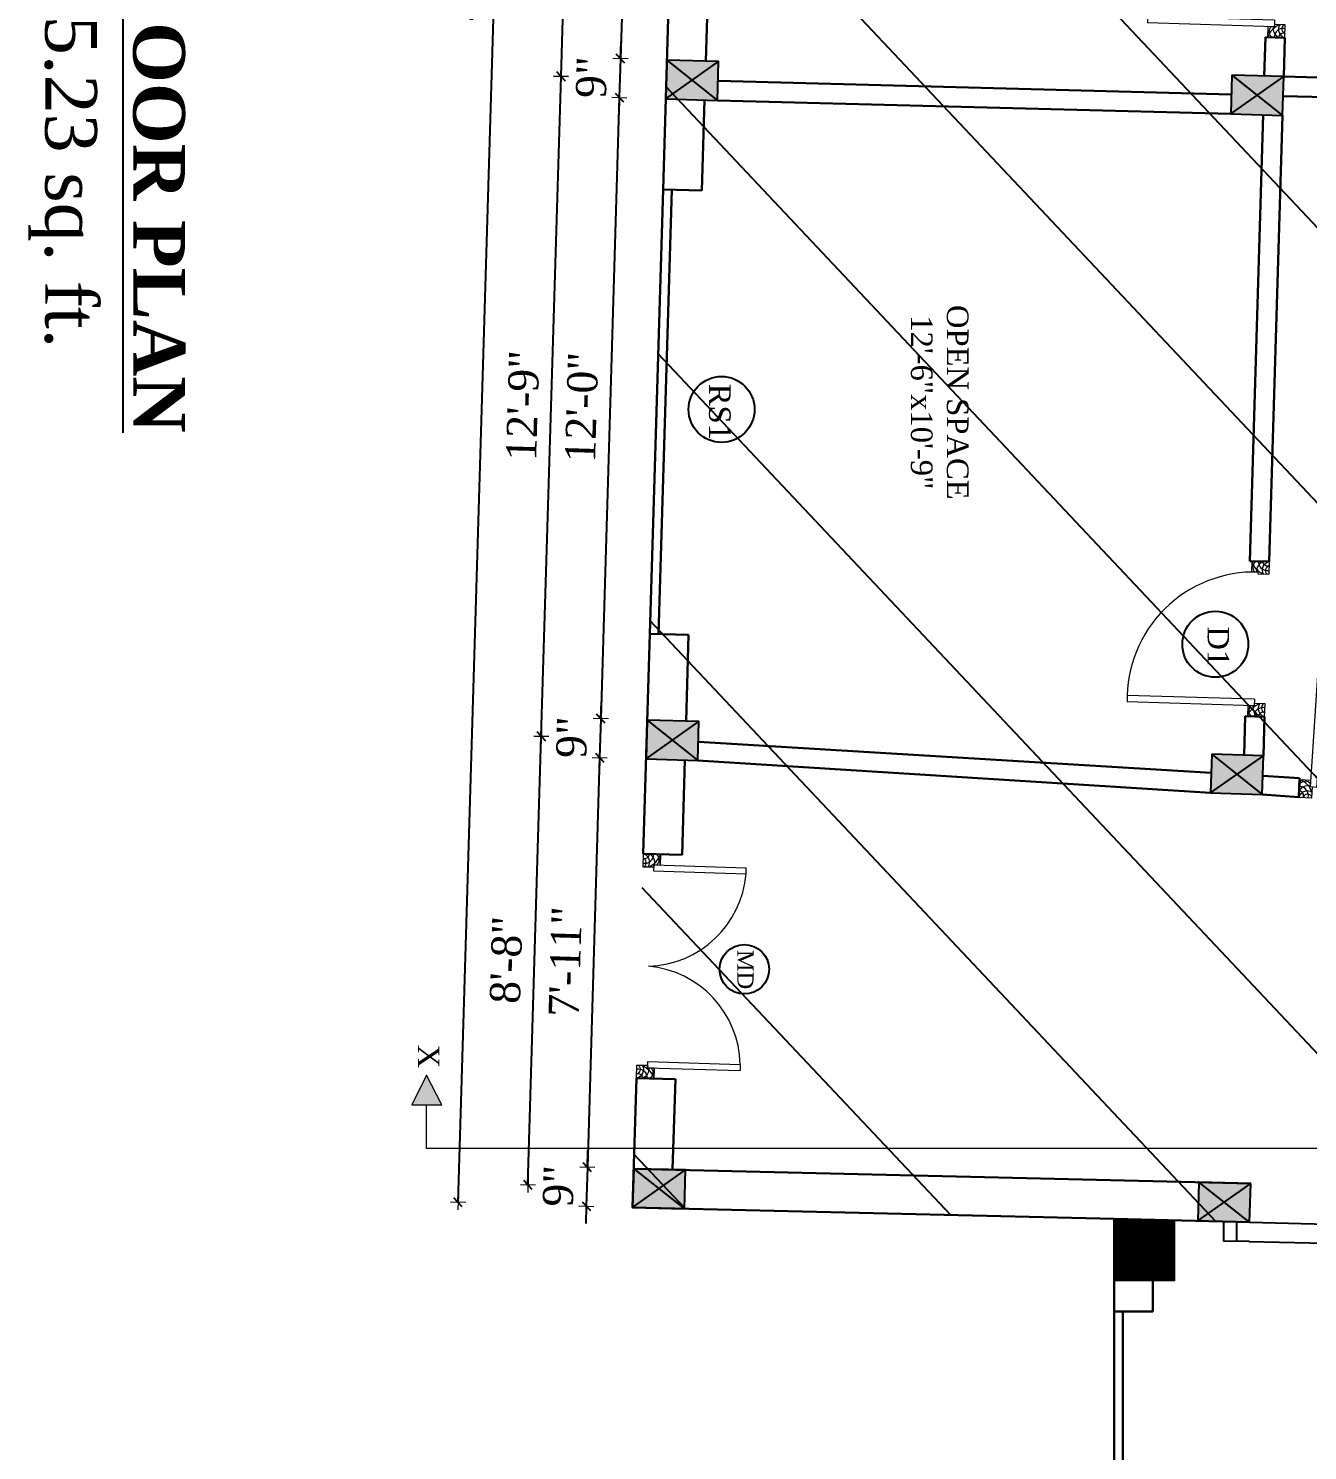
# Model space of a CAD drawing. Header units: inches. Extents: x 4069 to 291496, y -47643 to 12535.
# Drawn here: x 135629 to 135925.5, y -18787.4 to -18457.8 of the extents above; entities that cross this region are included whole.
import ezdxf

# ---------------------------------------------------------------- set-up
doc = ezdxf.new("R2010")
doc.units = ezdxf.units.IN
doc.header["$LTSCALE"] = 5
doc.header["$MEASUREMENT"] = 0
for name, color, linetype, lineweight in [('A-WALL', 7, 'Continuous', 9), ('Dimension', 7, 'Continuous', 18), ('DOOR', 62, 'Continuous', 0)]:
    doc.layers.add(name, color=color, linetype=linetype, lineweight=lineweight)
doc.layers.add('dim line', color=7, linetype='Continuous', lineweight=15, true_color=0xfab2b2)
doc.layers.add('TEXT', color=6, linetype='Continuous')
doc.layers.add('WALL', color=7, linetype='Continuous')
doc.styles.add('ordinary', font='times.ttf')
doc.dimstyles.new('Copy of 96', dxfattribs={"dimtxt": 7, "dimasz": 4, "dimexe": 0.5, "dimexo": 0.5, "dimgap": 3, "dimtad": 1, "dimdec": 1, "dimzin": 11, "dimdsep": 46, "dimlunit": 4, "dimtxsty": 'ordinary', "dimblk": 'OBLIQUE', "dimcen": 0.09, "dimse1": 1, "dimse2": 1, "dimclrt": 6, "dimazin": 0, "dimtfac": 1, "dimtdec": 1, "dimtix": 1, "dimtmove": 2, "dimatfit": 3, "dimldrblk": 'leader', "dimfxl": 0.5, "dimfxlon": 1, "dimtolj": 1, "dimtzin": 0, "dimarcsym": 0})

# ---------------------------------------------------------------- blocks, each defined once
blk = doc.blocks.new('C1a')
at = {"color": 1, "ltscale": 5}
for p, q in [((18657.75, 4625.76), (18648.75, 4625.76)), ((18648.75, 4625.76), (18648.82, 4613.76)), ((18657.82, 4613.76), (18657.75, 4625.76)), ((18648.82, 4613.76), (18657.82, 4613.76))]:
    blk.add_line(p, q, dxfattribs=at)
blk = doc.blocks.new('A$C27B36B59')
at = {"layer": 'DOOR'}
for p, q in [((0, 4), (0, 0)), ((2.5, 4), (0, 4)), ((2.5, 2.5), (2.5, 4)), ((0, 0), (3, 0)), ((3, 2.5), (2.5, 2.5)), ((3, 0), (3, 2.5))]:
    blk.add_line(p, q, dxfattribs=at)
for centre, radius, start, end in [((-1.4, -0.54), 4.75, 22.1411, 72.838), ((1.34, 2.09), 1.64, 45.138, 144.8948), ((2.21, 0.3), 2.49, 83.3149, 152.658), ((0.13, 0.37), 2.05, 349.4875, 93.6805), ((1.96, -0.47), 2.01, 58.7447, 166.495), ((-0.06, 0.32), 1.13, 343.542, 86.947), ((2.08, -0.4), 1.17, 38.2816, 160.1519)]:
    blk.add_arc(centre, radius, start, end, dxfattribs=at)
blk = doc.blocks.new('D2')
at = {"layer": 'DOOR'}
for p, q in [((74473.95, 24047.59), (74473.95, 24018.09)), ((74473.95, 24047.59), (74475.45, 24047.59)), ((74475.45, 24047.59), (74475.45, 24018.13))]:
    blk.add_line(p, q, dxfattribs=at)
blk.add_arc((74473.95, 24047.59), 29.5, 180, 272.9146, dxfattribs=at)
at = {"layer": 'DOOR', "xscale": -1, "rotation": 180}
blk.add_blockref('A$C27B36B59', (74441.95, 24050.09), dxfattribs=at)
at = {"layer": 'DOOR', "rotation": 180}
blk.add_blockref('A$C27B36B59', (74477.95, 24050.09), dxfattribs=at)
blk = doc.blocks.new('x-x')
at = {"ltscale": 5}
for points in [[(11364.03, -701.52), (11364.03, -694.51), (11357.15, -698.09)], [(11364.03, -1135.52), (11364.03, -1128.51), (11357.15, -1132.09)]]:
    blk.add_hatch(color=256, dxfattribs=at).paths.add_polyline_path(points)
for p, q in [((11364.03, -694.51), (11357.15, -698.09)), ((11364.03, -701.52), (11364.03, -694.51)), ((11357.15, -698.09), (11364.03, -701.52)), ((11374.13, -698.09), (11364.03, -698.09)), ((11374.13, -698.09), (11374.13, -1132.09)), ((11364.03, -1128.51), (11357.15, -1132.09)), ((11364.03, -1135.52), (11364.03, -1128.51)), ((11357.15, -1132.09), (11364.03, -1135.52)), ((11374.13, -1132.09), (11364.03, -1132.09))]:
    blk.add_line(p, q, dxfattribs=at)
at = {"layer": 'A-WALL', "color": 1, "ltscale": 5}
blk.add_line((11374.13, -1120.09), (11374.13, -1132.09), dxfattribs=at)
at = {"layer": 'TEXT', "style": 'ordinary'}
for p in [(11350.08, -700.97), (11350.08, -1134.1)]:
    blk.add_text('X', height=5, dxfattribs=at).set_placement(p)
blk = doc.blocks.new('oblique')
at = {"color": 0, "lineweight": -2}
blk.add_line((0.25, 0.25), (-0.25, -0.25), dxfattribs=at)
at = {"layer": 'dim line', "lineweight": 9}
for p, q in [((-0.4375, 0), (0.4375, 0)), ((0, 0.4375), (0, -0.4375))]:
    blk.add_line(p, q, dxfattribs=at)
blk = doc.blocks.new('*D3836')
at = {"layer": 'A-WALL', "color": 0, "lineweight": -2, "ltscale": 50, "transparency": 16777216}
blk.add_line((135744.8, -18725.82), (135747.9, -18621.87), dxfattribs=at)
at = {"layer": 'Defpoints', "color": 0, "ltscale": 50, "transparency": 16777216}
for p in [(135747.9, -18621.87), (135772.31, -18622.6), (135769.2, -18726.55)]:
    blk.add_point(p, dxfattribs=at)
at = {"layer": 'A-WALL', "color": 0, "lineweight": -2, "ltscale": 50, "transparency": 16777216, "xscale": 4, "yscale": 4, "zscale": 4}
for p, rotation in [((135747.9, -18621.87), 88.2899854281443), ((135744.8, -18725.82), 268.2899854281443)]:
    blk.add_blockref('oblique', p, dxfattribs=dict(at, rotation=rotation))
at = {"layer": 'A-WALL', "color": 6, "ltscale": 50, "transparency": 16777216, "insert": (135739.79, -18673.65), "char_height": 7, "attachment_point": 5, "rotation": 88.29, "style": 'ordinary'}
blk.add_mtext('\\A1;8\'-8"', dxfattribs=at)
blk = doc.blocks.new('_OBLIQUE')
at = {"color": 0, "linetype": 'ByBlock'}
blk.add_line((-0.5, -0.5), (0.5, 0.5), dxfattribs=at)
blk = doc.blocks.new('leader')
at = {"layer": 'Dimension'}
for p, q in [((0, -4.328), (0, 4.328)), ((-4.424, 0), (4.424, 0))]:
    blk.add_line(p, q, dxfattribs=at)
blk = doc.blocks.new('*D3837')
at = {"layer": 'A-WALL', "color": 0, "lineweight": -2, "ltscale": 50, "transparency": 16777216}
blk.add_line((135747.9, -18621.87), (135752.47, -18468.94), dxfattribs=at)
at = {"layer": 'Defpoints', "color": 0, "ltscale": 50, "transparency": 16777216}
for p in [(135752.47, -18468.94), (135776.87, -18469.67), (135772.31, -18622.6)]:
    blk.add_point(p, dxfattribs=at)
at = {"layer": 'A-WALL', "color": 0, "lineweight": -2, "ltscale": 50, "transparency": 16777216, "xscale": 4, "yscale": 4, "zscale": 4}
for p, rotation in [((135752.47, -18468.94), 88.28998542889354), ((135747.9, -18621.87), 268.2899854288935)]:
    blk.add_blockref('oblique', p, dxfattribs=dict(at, rotation=rotation))
at = {"layer": 'A-WALL', "color": 6, "ltscale": 50, "transparency": 16777216, "insert": (135743.62, -18545.21), "char_height": 7, "attachment_point": 5, "rotation": 88.29, "style": 'ordinary'}
blk.add_mtext('\\A1;12\'-9"', dxfattribs=at)
blk = doc.blocks.new('*D3838')
at = {"layer": 'A-WALL', "color": 0, "lineweight": -2, "ltscale": 50, "transparency": 16777216}
blk.add_line((135752.47, -18468.94), (135756.95, -18319), dxfattribs=at)
at = {"layer": 'Defpoints', "color": 0, "ltscale": 50, "transparency": 16777216}
for p in [(135756.95, -18319), (135781.35, -18319.73), (135776.87, -18469.67)]:
    blk.add_point(p, dxfattribs=at)
at = {"layer": 'A-WALL', "color": 0, "lineweight": -2, "ltscale": 50, "transparency": 16777216, "xscale": 4, "yscale": 4, "zscale": 4}
for p, rotation in [((135756.95, -18319), 88.28998542889354), ((135752.47, -18468.94), 268.2899854288935)]:
    blk.add_blockref('oblique', p, dxfattribs=dict(at, rotation=rotation))
at = {"layer": 'A-WALL', "color": 6, "ltscale": 50, "transparency": 16777216, "insert": (135748.15, -18393.78), "char_height": 7, "attachment_point": 5, "rotation": 88.29, "style": 'ordinary'}
blk.add_mtext('\\A1;12\'-6"', dxfattribs=at)
blk = doc.blocks.new('*D3700')
at = {"layer": 'A-WALL', "color": 0, "lineweight": -2, "ltscale": 50, "transparency": 16777216}
blk.add_line((135728.62, -18729.84), (135745.72, -18157.1), dxfattribs=at)
at = {"layer": 'Defpoints', "color": 0, "ltscale": 50, "transparency": 16777216}
for p in [(135745.72, -18157.1), (135786.17, -18158.31), (135769.07, -18731.05)]:
    blk.add_point(p, dxfattribs=at)
at = {"layer": 'A-WALL', "color": 0, "lineweight": -2, "ltscale": 50, "transparency": 16777216, "xscale": 4, "yscale": 4, "zscale": 4}
for p, rotation in [((135745.72, -18157.1), 88.28998542889354), ((135728.62, -18729.84), 268.2899854288935)]:
    blk.add_blockref('oblique', p, dxfattribs=dict(at, rotation=rotation))
at = {"layer": 'A-WALL', "color": 6, "ltscale": 50, "transparency": 16777216, "insert": (135730.61, -18443.27), "char_height": 7, "attachment_point": 5, "rotation": 88.29, "style": 'ordinary'}
blk.add_mtext('\\A1;48\'-0"', dxfattribs=at)
blk = doc.blocks.new('*D3706')
at = {"layer": 'A-WALL', "color": 0, "lineweight": -2, "ltscale": 50, "transparency": 16777216}
blk.add_line((135770.46, -18323.91), (135766.25, -18464.85), dxfattribs=at)
at = {"layer": 'Defpoints', "color": 0, "ltscale": 50, "transparency": 16777216}
for p in [(135781.21, -18324.23), (135766.25, -18464.85), (135777.01, -18465.17)]:
    blk.add_point(p, dxfattribs=at)
at = {"layer": 'A-WALL', "color": 0, "lineweight": -2, "ltscale": 50, "transparency": 16777216, "xscale": 4, "yscale": 4, "zscale": 4}
for p, rotation in [((135770.46, -18323.91), 88.28998542889352), ((135766.25, -18464.85), 268.2899854288935)]:
    blk.add_blockref('oblique', p, dxfattribs=dict(at, rotation=rotation))
at = {"layer": 'A-WALL', "color": 6, "ltscale": 50, "transparency": 16777216, "insert": (135761.79, -18394.18), "char_height": 7, "attachment_point": 5, "rotation": 88.29, "style": 'ordinary'}
blk.add_mtext('\\A1;11\'-9"', dxfattribs=at)
blk = doc.blocks.new('*D3707')
at = {"layer": 'A-WALL', "color": 0, "lineweight": -2, "ltscale": 50, "transparency": 16777216}
for p, q in [((135766.25, -18464.85), (135766.37, -18460.85)), ((135766.25, -18464.85), (135765.98, -18473.84)), ((135765.98, -18473.84), (135765.86, -18477.84))]:
    blk.add_line(p, q, dxfattribs=at)
at = {"layer": 'Defpoints', "color": 0, "ltscale": 50, "transparency": 16777216}
for p in [(135777.01, -18465.17), (135765.98, -18473.84), (135776.74, -18474.16)]:
    blk.add_point(p, dxfattribs=at)
at = {"layer": 'A-WALL', "color": 0, "lineweight": -2, "ltscale": 50, "transparency": 16777216, "xscale": 4, "yscale": 4, "zscale": 4}
for p, rotation in [((135766.25, -18464.85), 268.2899854288935), ((135765.98, -18473.84), 88.28998542889354)]:
    blk.add_blockref('oblique', p, dxfattribs=dict(at, rotation=rotation))
at = {"layer": 'A-WALL', "color": 6, "ltscale": 50, "transparency": 16777216, "insert": (135759.55, -18469.15), "char_height": 7, "attachment_point": 5, "rotation": 88.29, "style": 'ordinary'}
blk.add_mtext('\\A1;9"', dxfattribs=at)
blk = doc.blocks.new('*D3708')
at = {"layer": 'A-WALL', "color": 0, "lineweight": -2, "ltscale": 50, "transparency": 16777216}
blk.add_line((135765.98, -18473.84), (135761.69, -18617.78), dxfattribs=at)
at = {"layer": 'Defpoints', "color": 0, "ltscale": 50, "transparency": 16777216}
for p in [(135776.74, -18474.16), (135761.69, -18617.78), (135772.44, -18618.1)]:
    blk.add_point(p, dxfattribs=at)
at = {"layer": 'A-WALL', "color": 0, "lineweight": -2, "ltscale": 50, "transparency": 16777216, "xscale": 4, "yscale": 4, "zscale": 4}
for p, rotation in [((135765.98, -18473.84), 88.28998542889352), ((135761.69, -18617.78), 268.2899854288935)]:
    blk.add_blockref('oblique', p, dxfattribs=dict(at, rotation=rotation))
at = {"layer": 'A-WALL', "color": 6, "ltscale": 50, "transparency": 16777216, "insert": (135757.28, -18545.62), "char_height": 7, "attachment_point": 5, "rotation": 88.29, "style": 'ordinary'}
blk.add_mtext('\\A1;12\'-0"', dxfattribs=at)
blk = doc.blocks.new('*D3709')
at = {"layer": 'A-WALL', "color": 0, "lineweight": -2, "ltscale": 50, "transparency": 16777216}
for p, q in [((135761.69, -18617.78), (135761.81, -18613.78)), ((135761.69, -18617.78), (135761.42, -18626.78)), ((135761.42, -18626.78), (135761.3, -18630.77))]:
    blk.add_line(p, q, dxfattribs=at)
at = {"layer": 'Defpoints', "color": 0, "ltscale": 50, "transparency": 16777216}
for p in [(135772.44, -18618.1), (135761.42, -18626.78), (135772.17, -18627.1)]:
    blk.add_point(p, dxfattribs=at)
at = {"layer": 'A-WALL', "color": 0, "lineweight": -2, "ltscale": 50, "transparency": 16777216, "xscale": 4, "yscale": 4, "zscale": 4}
for p, rotation in [((135761.69, -18617.78), 268.2899854288935), ((135761.42, -18626.78), 88.28998542889354)]:
    blk.add_blockref('oblique', p, dxfattribs=dict(at, rotation=rotation))
at = {"layer": 'A-WALL', "color": 6, "ltscale": 50, "transparency": 16777216, "insert": (135754.98, -18622.08), "char_height": 7, "attachment_point": 5, "rotation": 88.29, "style": 'ordinary'}
blk.add_mtext('\\A1;9"', dxfattribs=at)
blk = doc.blocks.new('*D3710')
at = {"layer": 'A-WALL', "color": 0, "lineweight": -2, "ltscale": 50, "transparency": 16777216}
blk.add_line((135761.42, -18626.78), (135758.58, -18721.73), dxfattribs=at)
at = {"layer": 'Defpoints', "color": 0, "ltscale": 50, "transparency": 16777216}
for p in [(135772.17, -18627.1), (135758.58, -18721.73), (135769.34, -18722.05)]:
    blk.add_point(p, dxfattribs=at)
at = {"layer": 'A-WALL', "color": 0, "lineweight": -2, "ltscale": 50, "transparency": 16777216, "xscale": 4, "yscale": 4, "zscale": 4}
for p, rotation in [((135761.42, -18626.78), 88.28998542889352), ((135758.58, -18721.73), 268.2899854288935)]:
    blk.add_blockref('oblique', p, dxfattribs=dict(at, rotation=rotation))
at = {"layer": 'A-WALL', "color": 6, "ltscale": 50, "transparency": 16777216, "insert": (135753.43, -18674.06), "char_height": 7, "attachment_point": 5, "rotation": 88.29, "style": 'ordinary'}
blk.add_mtext('\\A1;7\'-11"', dxfattribs=at)
blk = doc.blocks.new('*D3857')
at = {"layer": 'A-WALL', "color": 0, "lineweight": -2, "ltscale": 50, "transparency": 16777216}
for p, q in [((135758.58, -18721.73), (135758.7, -18717.73)), ((135758.58, -18721.73), (135758.31, -18730.73)), ((135758.31, -18730.73), (135758.19, -18734.73))]:
    blk.add_line(p, q, dxfattribs=at)
at = {"layer": 'Defpoints', "color": 0, "ltscale": 50, "transparency": 16777216}
for p in [(135769.34, -18722.05), (135758.31, -18730.73), (135769.07, -18731.05)]:
    blk.add_point(p, dxfattribs=at)
at = {"layer": 'A-WALL', "color": 0, "lineweight": -2, "ltscale": 50, "transparency": 16777216, "xscale": 4, "yscale": 4, "zscale": 4}
for p, rotation in [((135758.58, -18721.73), 268.2899854288935), ((135758.31, -18730.73), 88.28998542889354)]:
    blk.add_blockref('oblique', p, dxfattribs=dict(at, rotation=rotation))
at = {"layer": 'A-WALL', "color": 6, "ltscale": 50, "transparency": 16777216, "insert": (135751.88, -18726.03), "char_height": 7, "attachment_point": 5, "rotation": 88.29, "style": 'ordinary'}
blk.add_mtext('\\A1;9"', dxfattribs=at)

msp = doc.modelspace()

# ---------------------------------------------------------------- hatches: boundary and pattern name
at = {"layer": 'A-WALL', "ltscale": 5}
h = msp.add_hatch(dxfattribs=at)
h.set_pattern_fill('ANSI31', color=256, angle=270)
h.set_pattern_definition([(315, (134390.9387, 5797.67281), (0.08838834765, 0.08838834765), [])])
h.paths.add_polyline_path([(135894.65985, -18734.02632), (135880.65985, -18734.02632), (135880.65985, -18748.02632), (135894.65985, -18748.02632)])
at = {"layer": 'WALL', "linetype": 'ByBlock', "ltscale": 5, "true_color": 0xf8991e}
h = msp.add_hatch(dxfattribs=at)
h.set_pattern_fill('ANSI31', color=30, scale=350, angle=268.2899854)
h.set_pattern_definition([(313.29, (138562.37, -11794.013), (31.8453, 29.999), [])])
h.paths.add_polyline_path([(135786.16692, -18158.30506), (136118.28928, -18360.22694), (136106.97956, -18739.05816), (135775.06538, -18731.22892), (135769.06805, -18731.04988)])
h = msp.add_hatch(color=30, dxfattribs=at)
h.dxf.hatch_style = 1
h.paths.add_polyline_path([(135782.86879, -18469.84529), (135777.00575, -18465.16825), (135776.73718, -18474.16424)])
h.paths.add_polyline_path([(135776.73718, -18474.16424), (135788.73183, -18474.52233), (135782.86879, -18469.84529)])
h.paths.add_polyline_path([(135782.86879, -18469.84529), (135788.73183, -18474.52233), (135789.0004, -18465.52634)])
h.paths.add_polyline_path([(135789.0004, -18465.52634), (135777.00575, -18465.16825), (135782.86879, -18469.84529)])
h = msp.add_hatch(color=30, dxfattribs=at)
h.dxf.hatch_style = 1
h.paths.add_polyline_path([(135913.82339, -18473.32111), (135907.96034, -18468.64407), (135907.69178, -18477.64006)])
h.paths.add_polyline_path([(135907.69178, -18477.64006), (135919.68643, -18477.99815), (135913.82339, -18473.32111)])
h.paths.add_polyline_path([(135913.82339, -18473.32111), (135919.68643, -18477.99815), (135919.955, -18469.00216)])
h.paths.add_polyline_path([(135919.955, -18469.00216), (135907.96034, -18468.64407), (135913.82339, -18473.32111)])
h = msp.add_hatch(color=30, dxfattribs=at)
h.dxf.hatch_style = 1
h.paths.add_polyline_path([(135778.30312, -18622.77716), (135772.44008, -18618.10011), (135772.17151, -18627.09611)])
h.paths.add_polyline_path([(135772.17151, -18627.09611), (135784.16617, -18627.4542), (135778.30312, -18622.77716)])
h.paths.add_polyline_path([(135778.30312, -18622.77716), (135784.16617, -18627.4542), (135784.43474, -18618.45821)])
h.paths.add_polyline_path([(135784.43474, -18618.45821), (135772.44008, -18618.10011), (135778.30312, -18622.77716)])
h = msp.add_hatch(color=30, dxfattribs=at)
h.dxf.hatch_style = 1
h.paths.add_polyline_path([(135909.12582, -18630.67125), (135903.26277, -18625.99421), (135902.99421, -18634.9902)])
h.paths.add_polyline_path([(135902.99421, -18634.9902), (135914.98886, -18635.34829), (135909.12582, -18630.67125)])
h.paths.add_polyline_path([(135909.12582, -18630.67125), (135914.98886, -18635.34829), (135915.25743, -18626.3523)])
h.paths.add_polyline_path([(135915.25743, -18626.3523), (135903.26277, -18625.99421), (135909.12582, -18630.67125)])
h = msp.add_hatch(color=30, dxfattribs=at)
h.dxf.hatch_style = 1
h.paths.add_polyline_path([(135769.06805, -18731.04988), (135775.20077, -18726.69395), (135769.33662, -18722.05371)])
h.paths.add_polyline_path([(135769.06805, -18731.04988), (135781.06491, -18731.33419), (135775.20077, -18726.69395)])
h.paths.add_polyline_path([(135781.06491, -18731.33419), (135781.33348, -18722.33803), (135775.20077, -18726.69395)])
h.paths.add_polyline_path([(135775.20077, -18726.69395), (135781.33348, -18722.33803), (135769.33662, -18722.05371)])
h = msp.add_hatch(color=30, dxfattribs=at)
h.dxf.hatch_style = 1
h.paths.add_polyline_path([(135900.03375, -18734.15368), (135906.16647, -18729.79776), (135900.30233, -18725.15752)])
h.paths.add_polyline_path([(135900.03375, -18734.15368), (135912.03061, -18734.438), (135906.16647, -18729.79776)])
h.paths.add_polyline_path([(135912.03061, -18734.438), (135912.29919, -18725.44183), (135906.16647, -18729.79776)])
h.paths.add_polyline_path([(135906.16647, -18729.79776), (135912.29919, -18725.44183), (135900.30233, -18725.15752)])

# ---------------------------------------------------------------- linework, layer by layer
at = {"color": 1, "ltscale": 5}
for p, q in [((135776.73718, -18474.16424), (135789.0004, -18465.52634)), ((135777.00575, -18465.16825), (135788.73183, -18474.52233)), ((135907.69178, -18477.64006), (135919.955, -18469.00216)), ((135907.96034, -18468.64407), (135919.68643, -18477.99815)), ((135772.17151, -18627.09611), (135784.43474, -18618.45821)), ((135772.44008, -18618.10011), (135784.16617, -18627.4542)), ((135902.99421, -18634.9902), (135915.25743, -18626.3523)), ((135903.26277, -18625.99421), (135914.98886, -18635.34829)), ((135769.06805, -18731.04988), (135781.33348, -18722.33803)), ((135769.33662, -18722.05371), (135781.06491, -18731.33419)), ((135900.03375, -18734.15368), (135912.29919, -18725.44183)), ((135912.03061, -18734.438), (135900.30233, -18725.15752))]:
    msp.add_line(p, q, dxfattribs=at)
at = {"layer": 'A-WALL', "lineweight": 30}
for p, q in [((135777.6324, -18444.17769), (135776.11052, -18495.15498)), ((135786.6284, -18444.44626), (135786.00174, -18465.43682)), ((135915.457, -18468.86788), (135915.72557, -18459.87188)), ((135920.22357, -18460.00617), (135915.72557, -18459.87188)), ((135919.955, -18469.00216), (135920.22357, -18460.00617)), ((135919.955, -18469.00216), (135972.93782, -18470.36871)), ((135788.86671, -18470.00449), (135907.82547, -18473.16191)), ((135785.73317, -18474.43281), (135785.10651, -18495.42354)), ((135788.73183, -18474.52231), (135907.69178, -18477.64006)), ((135919.83897, -18473.50066), (135972.82179, -18474.86722)), ((135915.18903, -18477.84404), (135912.10228, -18581.23806)), ((135919.68702, -18477.97833), (135916.60027, -18581.37234)), ((135776.11052, -18495.15498), (135773.0369, -18598.10911)), ((135778.10962, -18495.21466), (135775.03601, -18598.16879)), ((135776.11052, -18495.15498), (135785.10651, -18495.42354)), ((135916.60027, -18581.37234), (135912.10228, -18581.23806)), ((135773.0369, -18598.10911), (135771.51501, -18649.08639)), ((135773.0369, -18598.10911), (135782.03289, -18598.37767)), ((135782.03289, -18598.37767), (135781.43607, -18618.36868)), ((135911.028, -18617.22202), (135910.75943, -18626.21802)), ((135915.526, -18617.35631), (135911.028, -18617.22202)), ((135915.526, -18617.35631), (135915.25743, -18626.3523)), ((135903.13394, -18630.30969), (135784.295, -18623.13872)), ((135781.1675, -18627.36467), (135780.511, -18649.35496)), ((135902.99421, -18634.9902), (135784.16617, -18627.4542)), ((135923.60619, -18631.54502), (135915.1177, -18631.03281)), ((135923.60619, -18631.54502), (135923.47561, -18635.91905)), ((135923.47561, -18635.91905), (135914.98886, -18635.34829)), ((135771.51501, -18649.08639), (135780.511, -18649.35496)), ((135769.96328, -18701.06324), (135769.06805, -18731.04988)), ((135769.96328, -18701.06324), (135778.95927, -18701.3318)), ((135778.95927, -18701.3318), (135778.27859, -18722.26563)), ((135769.33662, -18722.05371), (135912.29919, -18725.44183)), ((135769.06805, -18731.04988), (135880.65985, -18733.69453)), ((135880.65985, -19100.49015), (135880.65985, -18733.69453)), ((135912.03061, -18734.438), (135880.65985, -18733.69453)), ((135880.65985, -18733.69453), (135912.03061, -18734.438)), ((135889.65985, -18748.02632), (135889.65985, -18755.13175)), ((135880.65985, -18755.13175), (135889.65985, -18755.13175)), ((135882.65985, -18851.13175), (135882.65985, -18755.13175))]:
    msp.add_line(p, q, dxfattribs=at)
at = {"layer": 'A-WALL', "ltscale": 5}
msp.add_lwpolyline([(135894.65985, -18734.02632), (135894.65985, -18748.02632), (135880.65985, -18748.02632), (135880.65985, -18734.02632)], close=True, dxfattribs=at)
at = {"layer": 'DOOR', "ltscale": 0.5}
for p, q in [((135771.51501, -18649.08639), (135771.42549, -18652.08506)), ((135775.51323, -18649.20576), (135775.44161, -18651.60469)), ((135773.82442, -18652.15668), (135771.42549, -18652.08506)), ((135773.93929, -18651.65988), (135773.89752, -18653.05926)), ((135773.89752, -18653.05926), (135795.33953, -18653.69939)), ((135773.93929, -18651.65988), (135795.38131, -18652.30002)), ((135795.33953, -18653.69939), (135795.38131, -18652.30002)), ((135772.45173, -18698.13619), (135770.0528, -18698.06457)), ((135772.53677, -18698.63895), (135772.57855, -18697.23958)), ((135772.53677, -18698.63895), (135793.97878, -18699.27909)), ((135772.57855, -18697.23958), (135794.02056, -18697.87971)), ((135773.9615, -18701.1826), (135774.03312, -18698.78367)), ((135794.02056, -18697.87971), (135793.97878, -18699.27909))]:
    msp.add_line(p, q, dxfattribs=at)
for centre, start, end in [((135772.04078, -18651.76608), 271.7095941, 355.2564972), ((135770.64797, -18698.41969), 1.3234737, 84.8703767)]:
    msp.add_arc(centre, 23.37883, start, end, dxfattribs=at)
at = {"layer": 'TEXT'}
for centre, radius in [((135789.6708, -18546.11278), 7.64038), ((135904.10328, -18600.53434), 7.64038), ((135794.94033, -18675.83079), 5.73028)]:
    msp.add_circle(centre, radius, dxfattribs=at)
at = {"layer": 'WALL', "color": 2, "linetype": 'ByBlock'}
for p, q in [((135906.03061, -18734.2958), (135906.03061, -18738.81006)), ((135909.03061, -18734.3669), (135909.03061, -18738.86816)), ((135912.03061, -18734.438), (135954.03061, -18735.43337)), ((135912.03061, -18738.93926), (135906.03061, -18738.79706)), ((135911.924, -18738.93673), (135963.03061, -18739.93419))]:
    msp.add_line(p, q, dxfattribs=at)
at = {"layer": 'WALL', "color": 2, "linetype": 'ByBlock', "ltscale": 5}
for points in [[(135777.00575, -18465.16825), (135776.73718, -18474.16424), (135788.73183, -18474.52233), (135789.0004, -18465.52634)], [(135907.96034, -18468.64407), (135907.69178, -18477.64006), (135919.68643, -18477.99815), (135919.955, -18469.00216)], [(135772.44008, -18618.10011), (135772.17151, -18627.09611), (135784.16617, -18627.4542), (135784.43474, -18618.45821)], [(135903.26277, -18625.99421), (135902.99421, -18634.9902), (135914.98886, -18635.34829), (135915.25743, -18626.3523)], [(135781.33348, -18722.33803), (135769.33662, -18722.05371), (135769.06805, -18731.04988), (135781.06491, -18731.33419)], [(135912.29919, -18725.44183), (135900.30233, -18725.15752), (135900.03375, -18734.15368), (135912.03061, -18734.438)]]:
    msp.add_lwpolyline(points, close=True, dxfattribs=at)

# ---------------------------------------------------------------- block references
at = {"layer": 'A-WALL', "color": 1, "rotation": 270}
msp.add_blockref('x-x', (136853.38362, -7343.21798), dxfattribs=at)
at = {"layer": 'DOOR', "rotation": 268.2899854281412}
msp.add_blockref('A$C27B36B59', (135771.51501, -18649.08639), dxfattribs=at)
at = {"layer": 'DOOR', "xscale": -1, "rotation": 268.2899854281413}
msp.add_blockref('A$C27B36B59', (135769.96328, -18701.06324), dxfattribs=at)
at = {"layer": 'WALL', "color": 2, "linetype": 'ByBlock'}
for p, rotation in [((114103.33924, 56702.45458), 268.2899854281412), ((114098.64167, 56545.10444), 268.2899854281412), ((211847.35688, 362.40183), 176.1524916298357)]:
    msp.add_blockref('D2', p, dxfattribs=dict(at, rotation=rotation))
at = {"layer": 'WALL', "color": 2, "linetype": 'ByBlock', "ltscale": 5}
for p, rotation in [((131714.13069, 56.13923), 268.2899854281412), ((131845.0964, 53.03543), 268.2899854281578)]:
    msp.add_blockref('C1a', p, dxfattribs=dict(at, rotation=rotation))

# ---------------------------------------------------------------- texts
at = {"layer": 'TEXT', "style": 'ordinary'}
for s, height, p in [('RS1', 5, (135786.78243, -18540.18037)), ('D1', 5, (135902.3013, -18596.38075)), ('MD', 3.75, (135793.33925, -18671.33218))]:
    msp.add_text(s, height=height, rotation=270, dxfattribs=at).set_placement(p)
at = {"layer": 'TEXT', "char_height": 12, "width": 219.8150831, "attachment_point": 8, "rotation": 270, "style": 'ordinary'}
for s, insert in [('{\\fTimes New Roman|b1|i0|c0|p18;\\LGROUND FLOOR PLAN}', (135653.161, -18449.82442)), ('AREA = 1235.23 sq. ft.', (135629.03801, -18445.51788))]:
    msp.add_mtext(s, dxfattribs=dict(at, insert=insert))
at = {"layer": 'TEXT', "insert": (135833.49649, -18544.46321), "char_height": 5, "attachment_point": 8, "rotation": 270, "style": 'ordinary'}
msp.add_mtext_dynamic_manual_height_columns('OPEN SPACE\\P12\'-6"x10\'-9"', width=101.5687276, gutter_width=1720.71691, heights=[0], dxfattribs=at)

# ---------------------------------------------------------------- dimensions: what is measured, and where the dimension line sits
at = {"layer": 'A-WALL', "ltscale": 50}
dim = msp.add_linear_dim(base=(135745.72166, -18157.09759), p1=(135769.06805, -18731.04988), p2=(135786.16692, -18158.30506), angle=268.2899854, text='48\'-0"', dimstyle='Copy of 96', override={"dimdec": 0, "dimblk": 'oblique', "dimtdec": 0, "dimarcsym": 1}, dxfattribs=at)
dim.commit()
dim.dimension.update_dxf_attribs({"geometry": '*D3700', "text_midpoint": (135730.61459, -18443.27423)})
for base, p1, p2, picture, middle in [((135756.94515, -18319.00453), (135776.87146, -18469.66625), (135781.34761, -18319.73305), '*D3838', (135748.14943, -18393.77536)), ((135766.25155, -18464.84719), (135781.21332, -18324.23104), (135777.00575, -18465.16825), '*D3706', (135761.78761, -18394.18251)), ((135765.98298, -18473.84318), (135777.00575, -18465.16825), (135776.73718, -18474.16424), '*D3707', (135759.54954, -18469.14911)), ((135752.469, -18468.93773), (135772.3058, -18622.59811), (135776.87146, -18469.66625), '*D3837', (135743.61844, -18545.20759)), ((135761.68589, -18617.77906), (135776.73718, -18474.16424), (135772.44008, -18618.10011), '*D3708', (135757.27679, -18545.61535)), ((135761.41732, -18626.77505), (135772.44008, -18618.10011), (135772.17151, -18627.09611), '*D3709', (135754.98387, -18622.08098)), ((135758.58243, -18721.73266), (135772.17151, -18627.09611), (135769.33662, -18722.05371), '*D3710', (135753.43214, -18674.05778)), ((135758.31386, -18730.72882), (135769.33662, -18722.05371), (135769.06805, -18731.04988), '*D3857', (135751.88041, -18726.03466))]:
    dim = msp.add_linear_dim(base=base, p1=p1, p2=p2, angle=268.2899854, dimstyle='Copy of 96', override={"dimdec": 0, "dimblk": 'oblique', "dimtdec": 0, "dimarcsym": 1}, dxfattribs=at)
    dim.commit()
    dim.dimension.update_dxf_attribs({"geometry": picture, "text_midpoint": middle})
dim = msp.add_aligned_dim(p1=(135769.20234, -18726.55179), p2=(135772.3058, -18622.59811), distance=24.41333, dimstyle='Copy of 96', override={"dimdec": 0, "dimblk": 'oblique', "dimtdec": 0, "dimarcsym": 1}, dxfattribs=at)
dim.commit()
dim.dimension.update_dxf_attribs({"geometry": '*D3836', "text_midpoint": (135739.79397, -18673.65066)})

doc.saveas('drawing.dxf')
